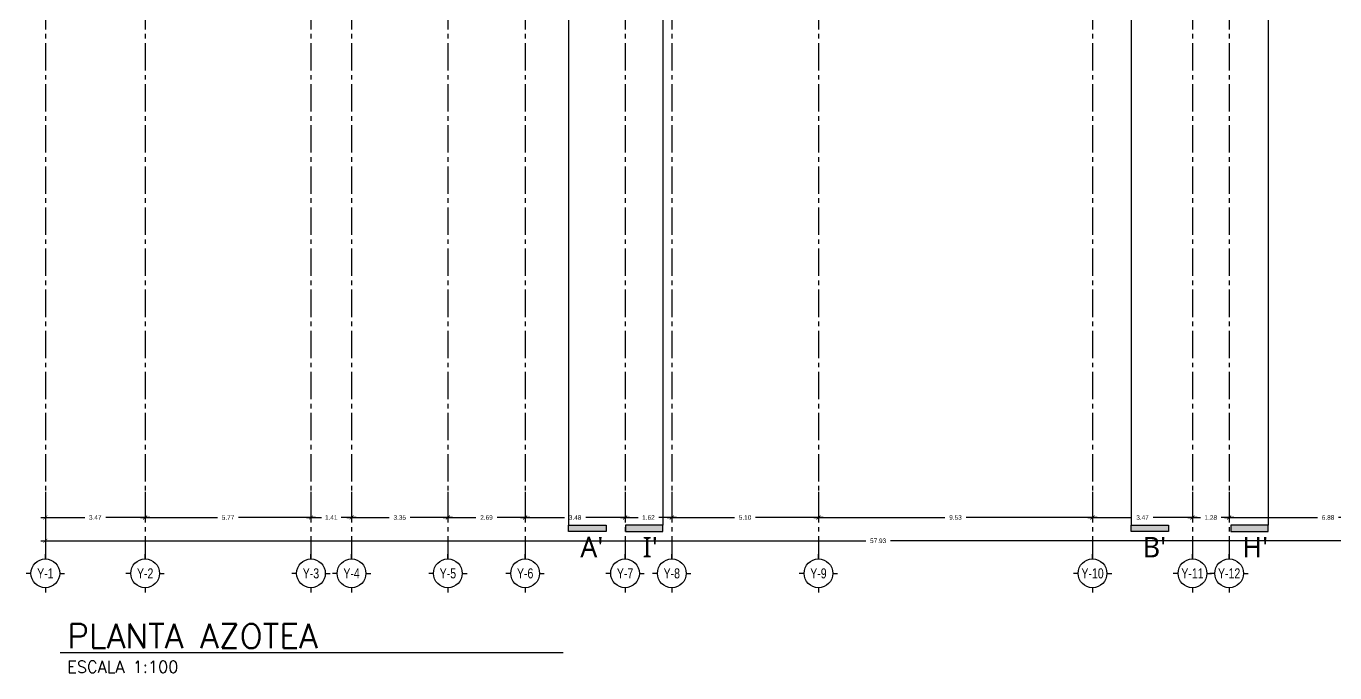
# Model space of a CAD drawing. Header units: metres. Extents: x 1769 to 3632, y 809 to 2652.
# Drawn here: x 2677.87 to 2723.39, y 1691.95 to 1714.43 of the extents above; entities that cross this region are included whole.
import ezdxf
from ezdxf.enums import TextEntityAlignment as Align

# ---------------------------------------------------------------- set-up
doc = ezdxf.new("R2010")
doc.units = ezdxf.units.M
doc.header["$LTSCALE"] = 10
doc.header["$PDMODE"] = 35
for name, pattern in [('CENTER2', [28.575, 19.05, -3.175, 3.175, -3.175]), ('HIDDEN', [9.525, 6.35, -3.175]), ('HIDDENX2', [0.75, 0.5, -0.25])]:
    doc.linetypes.add(name, pattern=pattern)
for name, color, linetype in [('A-ANNO-DIMS-0100', 2, 'Continuous'), ('A-ANNO-TEXT', 3, 'Continuous'), ('A-CNTR+', 1, 'HIDDEN'), ('A-SECT+', 3, 'Continuous'), ('G+E_Cotas ejes', 20, 'Continuous')]:
    doc.layers.add(name, color=color, linetype=linetype)
doc.styles.add('ACABADOS', font='arial.ttf')
doc.styles.add('AVM- OFICINAS Y BODEGA - EJES PB$0$Anot_Arial', font='arial.ttf')
doc.styles.get("Standard").update_dxf_attribs({"font": 'arial.ttf'})
doc.styles.add('{18b73a54-fa43-428c-adcb-c1c7bbdf2c84}', font='Simplex.shx')
doc.dimstyles.new('100', dxfattribs={"dimtxt": 0.16, "dimasz": 0.14, "dimexe": 0.16, "dimexo": 0.01, "dimgap": 0.16, "dimtad": 0, "dimtih": 1, "dimtoh": 1, "dimzin": 1, "dimdsep": 46, "dimtxsty": 'ACABADOS', "dimblk": 'ARCHTICK', "dimcen": 0.16, "dimdle": 0.16, "dimclrd": 1, "dimclre": 8, "dimclrt": 2, "dimadec": 1, "dimazin": 0, "dimtp": 1.2, "dimtm": 0.6, "dimtfac": 1, "dimtix": 1, "dimtmove": 2, "dimatfit": 3, "dimldrblk": 'ARCHTICK', "dimfxl": 1, "dimtolj": 1, "dimtzin": 1, "dimarcsym": 0})

# ---------------------------------------------------------------- blocks, each defined once
blk = doc.blocks.new('AVM- OFICINAS Y BODEGA - EJES PB$0$Anot_Arq_Eje_WO')
blk.add_wipeout([(0, -3), (0.29, -2.99), (0.59, -2.94), (0.87, -2.87), (1.15, -2.77), (1.41, -2.65), (1.67, -2.49), (1.9, -2.32), (2.12, -2.12), (2.32, -1.9), (2.49, -1.67), (2.65, -1.41), (2.77, -1.15), (2.87, -0.87), (2.94, -0.59), (2.99, -0.29), (3, 0), (2.99, 0.29), (2.94, 0.59), (2.87, 0.87), (2.77, 1.15), (2.65, 1.41), (2.49, 1.67), (2.32, 1.9), (2.12, 2.12), (1.9, 2.32), (1.67, 2.49), (1.41, 2.65), (1.15, 2.77), (0.87, 2.87), (0.59, 2.94), (0.29, 2.99), (0, 3), (-0.29, 2.99), (-0.59, 2.94), (-0.87, 2.87), (-1.15, 2.77), (-1.41, 2.65), (-1.67, 2.49), (-1.9, 2.32), (-2.12, 2.12), (-2.32, 1.9), (-2.49, 1.67), (-2.65, 1.41), (-2.77, 1.15), (-2.87, 0.87), (-2.94, 0.59), (-2.99, 0.29), (-3, 0), (-2.99, -0.29), (-2.94, -0.59), (-2.87, -0.87), (-2.77, -1.15), (-2.65, -1.41), (-2.49, -1.67), (-2.32, -1.9), (-2.12, -2.12), (-1.9, -2.32), (-1.67, -2.49), (-1.41, -2.65), (-1.15, -2.77), (-0.87, -2.87), (-0.59, -2.94), (-0.29, -2.99)])
at = {"color": 0, "linetype": 'Continuous'}
for p, q in [((0, 3), (0, 4)), ((-3, 0), (-4, 0)), ((3, 0), (4, 0)), ((0, -3), (0, -4))]:
    blk.add_line(p, q, dxfattribs=at)
blk.add_circle((0, 0), 3, dxfattribs=at)
at = {"color": 0, "style": 'AVM- OFICINAS Y BODEGA - EJES PB$0$Anot_Arial'}
blk.add_attdef('ID_Eje', text='', height=3, dxfattribs=at).set_placement((0, 0), align=Align.MIDDLE_CENTER)
blk = doc.blocks.new('_ArchTick')
at = {"color": 0, "linetype": 'ByBlock', "const_width": 0.15}
blk.add_lwpolyline([(-0.5, -0.5), (0.5, 0.5)], dxfattribs=at)
blk = doc.blocks.new('*D576')
at = {"layer": 'A-ANNO-DIMS-0100', "color": 8, "linetype": 'HIDDEN', "lineweight": -2, "transparency": 16777216}
for p, q in [((0, -48.37), (0, -49.421)), ((3.471, -48.37), (3.471, -49.421))]:
    blk.add_line(p, q, dxfattribs=at)
at = {"layer": 'A-ANNO-DIMS-0100', "color": 1, "lineweight": -2, "transparency": 16777216}
for p, q in [((-0.16, -49.261), (1.368, -49.261)), ((3.631, -49.261), (2.103, -49.261))]:
    blk.add_line(p, q, dxfattribs=at)
at = {"layer": 'Defpoints', "color": 0, "transparency": 16777216}
for p in [(0, -48.36), (3.471, -48.36), (3.471, -49.261)]:
    blk.add_point(p, dxfattribs=at)
at = {"layer": 'A-ANNO-DIMS-0100', "color": 1, "lineweight": -2, "transparency": 16777216, "xscale": 0.14, "yscale": 0.14, "zscale": 0.14, "rotation": 180}
blk.add_blockref('_ArchTick', (0, -49.261), dxfattribs=at)
at = {"layer": 'A-ANNO-DIMS-0100', "color": 1, "lineweight": -2, "transparency": 16777216, "xscale": 0.14, "yscale": 0.14, "zscale": 0.14}
blk.add_blockref('_ArchTick', (3.471, -49.261), dxfattribs=at)
at = {"layer": 'A-ANNO-DIMS-0100', "color": 2, "transparency": 16777216, "insert": (1.736, -49.261), "char_height": 0.16, "attachment_point": 5, "style": 'ACABADOS'}
blk.add_mtext('\\A1;3.47', dxfattribs=at)
blk = doc.blocks.new('*D577')
at = {"layer": 'A-ANNO-DIMS-0100', "color": 8, "linetype": 'HIDDEN', "lineweight": -2, "transparency": 16777216}
for p, q in [((3.471, -48.446), (3.471, -49.421)), ((9.237, -48.37), (9.237, -49.421))]:
    blk.add_line(p, q, dxfattribs=at)
at = {"layer": 'A-ANNO-DIMS-0100', "color": 1, "lineweight": -2, "transparency": 16777216}
for p, q in [((3.311, -49.261), (5.986, -49.261)), ((9.397, -49.261), (6.722, -49.261))]:
    blk.add_line(p, q, dxfattribs=at)
at = {"layer": 'Defpoints', "color": 0, "transparency": 16777216}
for p in [(3.471, -48.436), (9.237, -48.36), (9.237, -49.261)]:
    blk.add_point(p, dxfattribs=at)
at = {"layer": 'A-ANNO-DIMS-0100', "color": 1, "lineweight": -2, "transparency": 16777216, "xscale": 0.14, "yscale": 0.14, "zscale": 0.14, "rotation": 180}
blk.add_blockref('_ArchTick', (3.471, -49.261), dxfattribs=at)
at = {"layer": 'A-ANNO-DIMS-0100', "color": 1, "lineweight": -2, "transparency": 16777216, "xscale": 0.14, "yscale": 0.14, "zscale": 0.14}
blk.add_blockref('_ArchTick', (9.237, -49.261), dxfattribs=at)
at = {"layer": 'A-ANNO-DIMS-0100', "color": 2, "transparency": 16777216, "insert": (6.354, -49.261), "char_height": 0.16, "attachment_point": 5, "style": 'ACABADOS'}
blk.add_mtext('\\A1;5.77', dxfattribs=at)
blk = doc.blocks.new('*D578')
at = {"layer": 'A-ANNO-DIMS-0100', "color": 8, "linetype": 'HIDDEN', "lineweight": -2, "transparency": 16777216}
for p, q in [((9.237, -48.37), (9.237, -49.421)), ((10.65, -48.37), (10.65, -49.421))]:
    blk.add_line(p, q, dxfattribs=at)
at = {"layer": 'A-ANNO-DIMS-0100', "color": 1, "lineweight": -2, "transparency": 16777216}
for p, q in [((9.077, -49.261), (9.599, -49.261)), ((10.81, -49.261), (10.288, -49.261))]:
    blk.add_line(p, q, dxfattribs=at)
at = {"layer": 'Defpoints', "color": 0, "transparency": 16777216}
for p in [(9.237, -48.36), (10.65, -48.36), (10.65, -49.261)]:
    blk.add_point(p, dxfattribs=at)
at = {"layer": 'A-ANNO-DIMS-0100', "color": 1, "lineweight": -2, "transparency": 16777216, "xscale": 0.14, "yscale": 0.14, "zscale": 0.14, "rotation": 180}
blk.add_blockref('_ArchTick', (9.237, -49.261), dxfattribs=at)
at = {"layer": 'A-ANNO-DIMS-0100', "color": 1, "lineweight": -2, "transparency": 16777216, "xscale": 0.14, "yscale": 0.14, "zscale": 0.14}
blk.add_blockref('_ArchTick', (10.65, -49.261), dxfattribs=at)
at = {"layer": 'A-ANNO-DIMS-0100', "color": 2, "transparency": 16777216, "insert": (9.943, -49.261), "char_height": 0.16, "attachment_point": 5, "style": 'ACABADOS'}
blk.add_mtext('\\A1;1.41', dxfattribs=at)
blk = doc.blocks.new('*D579')
at = {"layer": 'A-ANNO-DIMS-0100', "color": 8, "linetype": 'HIDDEN', "lineweight": -2, "transparency": 16777216}
for p, q in [((10.65, -48.445), (10.65, -49.421)), ((14, -48.37), (14, -49.421))]:
    blk.add_line(p, q, dxfattribs=at)
at = {"layer": 'A-ANNO-DIMS-0100', "color": 1, "lineweight": -2, "transparency": 16777216}
for p, q in [((10.49, -49.261), (11.957, -49.261)), ((14.16, -49.261), (12.693, -49.261))]:
    blk.add_line(p, q, dxfattribs=at)
at = {"layer": 'Defpoints', "color": 0, "transparency": 16777216}
for p in [(10.65, -48.435), (14, -48.36), (14, -49.261)]:
    blk.add_point(p, dxfattribs=at)
at = {"layer": 'A-ANNO-DIMS-0100', "color": 1, "lineweight": -2, "transparency": 16777216, "xscale": 0.14, "yscale": 0.14, "zscale": 0.14, "rotation": 180}
blk.add_blockref('_ArchTick', (10.65, -49.261), dxfattribs=at)
at = {"layer": 'A-ANNO-DIMS-0100', "color": 1, "lineweight": -2, "transparency": 16777216, "xscale": 0.14, "yscale": 0.14, "zscale": 0.14}
blk.add_blockref('_ArchTick', (14, -49.261), dxfattribs=at)
at = {"layer": 'A-ANNO-DIMS-0100', "color": 2, "transparency": 16777216, "insert": (12.325, -49.261), "char_height": 0.16, "attachment_point": 5, "style": 'ACABADOS'}
blk.add_mtext('\\A1;3.35', dxfattribs=at)
blk = doc.blocks.new('*D580')
at = {"layer": 'A-ANNO-DIMS-0100', "color": 8, "linetype": 'HIDDEN', "lineweight": -2, "transparency": 16777216}
for p, q in [((14, -48.37), (14, -49.421)), ((16.687, -48.37), (16.687, -49.421))]:
    blk.add_line(p, q, dxfattribs=at)
at = {"layer": 'A-ANNO-DIMS-0100', "color": 1, "lineweight": -2, "transparency": 16777216}
for p, q in [((13.84, -49.261), (14.974, -49.261)), ((16.847, -49.261), (15.713, -49.261))]:
    blk.add_line(p, q, dxfattribs=at)
at = {"layer": 'Defpoints', "color": 0, "transparency": 16777216}
for p in [(14, -48.36), (16.687, -48.36), (16.687, -49.261)]:
    blk.add_point(p, dxfattribs=at)
at = {"layer": 'A-ANNO-DIMS-0100', "color": 1, "lineweight": -2, "transparency": 16777216, "xscale": 0.14, "yscale": 0.14, "zscale": 0.14, "rotation": 180}
blk.add_blockref('_ArchTick', (14, -49.261), dxfattribs=at)
at = {"layer": 'A-ANNO-DIMS-0100', "color": 1, "lineweight": -2, "transparency": 16777216, "xscale": 0.14, "yscale": 0.14, "zscale": 0.14}
blk.add_blockref('_ArchTick', (16.687, -49.261), dxfattribs=at)
at = {"layer": 'A-ANNO-DIMS-0100', "color": 2, "transparency": 16777216, "insert": (15.343, -49.261), "char_height": 0.16, "attachment_point": 5, "style": 'ACABADOS'}
blk.add_mtext('\\A1;2.69', dxfattribs=at)
blk = doc.blocks.new('*D581')
at = {"layer": 'A-ANNO-DIMS-0100', "color": 8, "linetype": 'HIDDEN', "lineweight": -2, "transparency": 16777216}
for p, q in [((16.687, -48.37), (16.687, -49.421)), ((20.162, -48.37), (20.162, -49.421))]:
    blk.add_line(p, q, dxfattribs=at)
at = {"layer": 'A-ANNO-DIMS-0100', "color": 1, "lineweight": -2, "transparency": 16777216}
for p, q in [((16.527, -49.261), (18.056, -49.261)), ((20.322, -49.261), (18.792, -49.261))]:
    blk.add_line(p, q, dxfattribs=at)
at = {"layer": 'Defpoints', "color": 0, "transparency": 16777216}
for p in [(16.687, -48.36), (20.162, -48.36), (20.162, -49.261)]:
    blk.add_point(p, dxfattribs=at)
at = {"layer": 'A-ANNO-DIMS-0100', "color": 1, "lineweight": -2, "transparency": 16777216, "xscale": 0.14, "yscale": 0.14, "zscale": 0.14, "rotation": 180}
blk.add_blockref('_ArchTick', (16.687, -49.261), dxfattribs=at)
at = {"layer": 'A-ANNO-DIMS-0100', "color": 1, "lineweight": -2, "transparency": 16777216, "xscale": 0.14, "yscale": 0.14, "zscale": 0.14}
blk.add_blockref('_ArchTick', (20.162, -49.261), dxfattribs=at)
at = {"layer": 'A-ANNO-DIMS-0100', "color": 2, "transparency": 16777216, "insert": (18.424, -49.261), "char_height": 0.16, "attachment_point": 5, "style": 'ACABADOS'}
blk.add_mtext('\\A1;3.48', dxfattribs=at)
blk = doc.blocks.new('*D582')
at = {"layer": 'A-ANNO-DIMS-0100', "color": 8, "linetype": 'HIDDEN', "lineweight": -2, "transparency": 16777216}
for p, q in [((20.162, -48.37), (20.162, -49.421)), ((21.787, -48.37), (21.787, -49.421))]:
    blk.add_line(p, q, dxfattribs=at)
at = {"layer": 'A-ANNO-DIMS-0100', "color": 1, "lineweight": -2, "transparency": 16777216}
for p, q in [((20.002, -49.261), (20.615, -49.261)), ((21.947, -49.261), (21.334, -49.261))]:
    blk.add_line(p, q, dxfattribs=at)
at = {"layer": 'Defpoints', "color": 0, "transparency": 16777216}
for p in [(20.162, -48.36), (21.787, -48.36), (21.787, -49.261)]:
    blk.add_point(p, dxfattribs=at)
at = {"layer": 'A-ANNO-DIMS-0100', "color": 1, "lineweight": -2, "transparency": 16777216, "xscale": 0.14, "yscale": 0.14, "zscale": 0.14, "rotation": 180}
blk.add_blockref('_ArchTick', (20.162, -49.261), dxfattribs=at)
at = {"layer": 'A-ANNO-DIMS-0100', "color": 1, "lineweight": -2, "transparency": 16777216, "xscale": 0.14, "yscale": 0.14, "zscale": 0.14}
blk.add_blockref('_ArchTick', (21.787, -49.261), dxfattribs=at)
at = {"layer": 'A-ANNO-DIMS-0100', "color": 2, "transparency": 16777216, "insert": (20.974, -49.261), "char_height": 0.16, "attachment_point": 5, "style": 'ACABADOS'}
blk.add_mtext('\\A1;1.62', dxfattribs=at)
blk = doc.blocks.new('*D583')
at = {"layer": 'A-ANNO-DIMS-0100', "color": 8, "linetype": 'HIDDEN', "lineweight": -2, "transparency": 16777216}
for p, q in [((21.787, -48.37), (21.787, -49.421)), ((26.887, -48.37), (26.887, -49.421))]:
    blk.add_line(p, q, dxfattribs=at)
at = {"layer": 'A-ANNO-DIMS-0100', "color": 1, "lineweight": -2, "transparency": 16777216}
for p, q in [((21.627, -49.261), (23.969, -49.261)), ((27.047, -49.261), (24.704, -49.261))]:
    blk.add_line(p, q, dxfattribs=at)
at = {"layer": 'Defpoints', "color": 0, "transparency": 16777216}
for p in [(21.787, -48.36), (26.887, -48.36), (26.887, -49.261)]:
    blk.add_point(p, dxfattribs=at)
at = {"layer": 'A-ANNO-DIMS-0100', "color": 1, "lineweight": -2, "transparency": 16777216, "xscale": 0.14, "yscale": 0.14, "zscale": 0.14, "rotation": 180}
blk.add_blockref('_ArchTick', (21.787, -49.261), dxfattribs=at)
at = {"layer": 'A-ANNO-DIMS-0100', "color": 1, "lineweight": -2, "transparency": 16777216, "xscale": 0.14, "yscale": 0.14, "zscale": 0.14}
blk.add_blockref('_ArchTick', (26.887, -49.261), dxfattribs=at)
at = {"layer": 'A-ANNO-DIMS-0100', "color": 2, "transparency": 16777216, "insert": (24.337, -49.261), "char_height": 0.16, "attachment_point": 5, "style": 'ACABADOS'}
blk.add_mtext('\\A1;5.10', dxfattribs=at)
blk = doc.blocks.new('*D584')
at = {"layer": 'A-ANNO-DIMS-0100', "color": 8, "linetype": 'HIDDEN', "lineweight": -2, "transparency": 16777216}
for p, q in [((0, -48.37), (0, -50.231)), ((57.927, -48.37), (57.927, -50.231))]:
    blk.add_line(p, q, dxfattribs=at)
at = {"layer": 'A-ANNO-DIMS-0100', "color": 1, "lineweight": -2, "transparency": 16777216}
for p, q in [((-0.16, -50.071), (28.534, -50.071)), ((58.087, -50.071), (29.394, -50.071))]:
    blk.add_line(p, q, dxfattribs=at)
at = {"layer": 'Defpoints', "color": 0, "transparency": 16777216}
for p in [(0, -48.36), (57.927, -48.36), (57.927, -50.071)]:
    blk.add_point(p, dxfattribs=at)
at = {"layer": 'A-ANNO-DIMS-0100', "color": 1, "lineweight": -2, "transparency": 16777216, "xscale": 0.14, "yscale": 0.14, "zscale": 0.14, "rotation": 180}
blk.add_blockref('_ArchTick', (0, -50.071), dxfattribs=at)
at = {"layer": 'A-ANNO-DIMS-0100', "color": 1, "lineweight": -2, "transparency": 16777216, "xscale": 0.14, "yscale": 0.14, "zscale": 0.14}
blk.add_blockref('_ArchTick', (57.927, -50.071), dxfattribs=at)
at = {"layer": 'A-ANNO-DIMS-0100', "color": 2, "transparency": 16777216, "insert": (28.964, -50.071), "char_height": 0.16, "attachment_point": 5, "style": 'ACABADOS'}
blk.add_mtext('\\A1;57.93', dxfattribs=at)
blk = doc.blocks.new('*D585')
at = {"layer": 'A-ANNO-DIMS-0100', "color": 8, "linetype": 'HIDDEN', "lineweight": -2, "transparency": 16777216}
for p, q in [((26.887, -48.37), (26.887, -49.421)), ((36.421, -48.37), (36.421, -49.421))]:
    blk.add_line(p, q, dxfattribs=at)
at = {"layer": 'A-ANNO-DIMS-0100', "color": 1, "lineweight": -2, "transparency": 16777216}
for p, q in [((26.727, -49.261), (31.286, -49.261)), ((36.581, -49.261), (32.022, -49.261))]:
    blk.add_line(p, q, dxfattribs=at)
at = {"layer": 'Defpoints', "color": 0, "transparency": 16777216}
for p in [(26.887, -48.36), (36.421, -48.36), (36.421, -49.261)]:
    blk.add_point(p, dxfattribs=at)
at = {"layer": 'A-ANNO-DIMS-0100', "color": 1, "lineweight": -2, "transparency": 16777216, "xscale": 0.14, "yscale": 0.14, "zscale": 0.14, "rotation": 180}
blk.add_blockref('_ArchTick', (26.887, -49.261), dxfattribs=at)
at = {"layer": 'A-ANNO-DIMS-0100', "color": 1, "lineweight": -2, "transparency": 16777216, "xscale": 0.14, "yscale": 0.14, "zscale": 0.14}
blk.add_blockref('_ArchTick', (36.421, -49.261), dxfattribs=at)
at = {"layer": 'A-ANNO-DIMS-0100', "color": 2, "transparency": 16777216, "insert": (31.654, -49.261), "char_height": 0.16, "attachment_point": 5, "style": 'ACABADOS'}
blk.add_mtext('\\A1;9.53', dxfattribs=at)
blk = doc.blocks.new('*D586')
at = {"layer": 'A-ANNO-DIMS-0100', "color": 8, "linetype": 'HIDDEN', "lineweight": -2, "transparency": 16777216}
for p, q in [((36.421, -48.37), (36.421, -49.421)), ((39.896, -48.37), (39.896, -49.421))]:
    blk.add_line(p, q, dxfattribs=at)
at = {"layer": 'A-ANNO-DIMS-0100', "color": 1, "lineweight": -2, "transparency": 16777216}
for p, q in [((36.261, -49.261), (37.791, -49.261)), ((40.056, -49.261), (38.527, -49.261))]:
    blk.add_line(p, q, dxfattribs=at)
at = {"layer": 'Defpoints', "color": 0, "transparency": 16777216}
for p in [(36.421, -48.36), (39.896, -48.36), (39.896, -49.261)]:
    blk.add_point(p, dxfattribs=at)
at = {"layer": 'A-ANNO-DIMS-0100', "color": 1, "lineweight": -2, "transparency": 16777216, "xscale": 0.14, "yscale": 0.14, "zscale": 0.14, "rotation": 180}
blk.add_blockref('_ArchTick', (36.421, -49.261), dxfattribs=at)
at = {"layer": 'A-ANNO-DIMS-0100', "color": 1, "lineweight": -2, "transparency": 16777216, "xscale": 0.14, "yscale": 0.14, "zscale": 0.14}
blk.add_blockref('_ArchTick', (39.896, -49.261), dxfattribs=at)
at = {"layer": 'A-ANNO-DIMS-0100', "color": 2, "transparency": 16777216, "insert": (38.159, -49.261), "char_height": 0.16, "attachment_point": 5, "style": 'ACABADOS'}
blk.add_mtext('\\A1;3.47', dxfattribs=at)
blk = doc.blocks.new('*D587')
at = {"layer": 'A-ANNO-DIMS-0100', "color": 8, "linetype": 'HIDDEN', "lineweight": -2, "transparency": 16777216}
for p, q in [((39.896, -48.37), (39.896, -49.421)), ((41.171, -48.37), (41.171, -49.421))]:
    blk.add_line(p, q, dxfattribs=at)
at = {"layer": 'A-ANNO-DIMS-0100', "color": 1, "lineweight": -2, "transparency": 16777216}
for p, q in [((39.736, -49.261), (40.173, -49.261)), ((41.331, -49.261), (40.894, -49.261))]:
    blk.add_line(p, q, dxfattribs=at)
at = {"layer": 'Defpoints', "color": 0, "transparency": 16777216}
for p in [(39.896, -48.36), (41.171, -48.36), (41.171, -49.261)]:
    blk.add_point(p, dxfattribs=at)
at = {"layer": 'A-ANNO-DIMS-0100', "color": 1, "lineweight": -2, "transparency": 16777216, "xscale": 0.14, "yscale": 0.14, "zscale": 0.14, "rotation": 180}
blk.add_blockref('_ArchTick', (39.896, -49.261), dxfattribs=at)
at = {"layer": 'A-ANNO-DIMS-0100', "color": 1, "lineweight": -2, "transparency": 16777216, "xscale": 0.14, "yscale": 0.14, "zscale": 0.14}
blk.add_blockref('_ArchTick', (41.171, -49.261), dxfattribs=at)
at = {"layer": 'A-ANNO-DIMS-0100', "color": 2, "transparency": 16777216, "insert": (40.534, -49.261), "char_height": 0.16, "attachment_point": 5, "style": 'ACABADOS'}
blk.add_mtext('\\A1;1.28', dxfattribs=at)
blk = doc.blocks.new('*D588')
at = {"layer": 'A-ANNO-DIMS-0100', "color": 8, "linetype": 'HIDDEN', "lineweight": -2, "transparency": 16777216}
for p, q in [((41.171, -48.37), (41.171, -49.421)), ((48.052, -48.37), (48.052, -49.421))]:
    blk.add_line(p, q, dxfattribs=at)
at = {"layer": 'A-ANNO-DIMS-0100', "color": 1, "lineweight": -2, "transparency": 16777216}
for p, q in [((41.011, -49.261), (44.243, -49.261)), ((48.212, -49.261), (44.98, -49.261))]:
    blk.add_line(p, q, dxfattribs=at)
at = {"layer": 'Defpoints', "color": 0, "transparency": 16777216}
for p in [(41.171, -48.36), (48.052, -48.36), (48.052, -49.261)]:
    blk.add_point(p, dxfattribs=at)
at = {"layer": 'A-ANNO-DIMS-0100', "color": 1, "lineweight": -2, "transparency": 16777216, "xscale": 0.14, "yscale": 0.14, "zscale": 0.14, "rotation": 180}
blk.add_blockref('_ArchTick', (41.171, -49.261), dxfattribs=at)
at = {"layer": 'A-ANNO-DIMS-0100', "color": 1, "lineweight": -2, "transparency": 16777216, "xscale": 0.14, "yscale": 0.14, "zscale": 0.14}
blk.add_blockref('_ArchTick', (48.052, -49.261), dxfattribs=at)
at = {"layer": 'A-ANNO-DIMS-0100', "color": 2, "transparency": 16777216, "insert": (44.612, -49.261), "char_height": 0.16, "attachment_point": 5, "style": 'ACABADOS'}
blk.add_mtext('\\A1;6.88', dxfattribs=at)
blk = doc.blocks.new('*U569')
at = {"layer": 'A-SECT+'}
h = blk.add_hatch(color=256, dxfattribs=at)
h.dxf.hatch_style = 1
h.paths.add_polyline_path([(76.3837, 9.9275), (76.577, 9.9275), (76.577, 9.8943), (76.3837, 9.8943)])
h = blk.add_hatch(color=256, dxfattribs=at)
h.dxf.hatch_style = 1
h.paths.add_polyline_path([(76.3837, 2.9448), (76.577, 2.9448), (76.577, 2.9116), (76.3837, 2.9116)])
at = {"layer": 'A-SECT+', "linetype": 'HIDDEN', "ltscale": 0.2}
blk.add_line((76.3837, 9.8943), (76.3837, 2.9448), dxfattribs=at)
at = {"layer": 'A-SECT+'}
for points in [[(76.3837, 9.9275), (76.577, 9.9275), (76.577, 9.8943), (76.3837, 9.8943)], [(76.3837, 2.9448), (76.577, 2.9448), (76.577, 2.9116), (76.3837, 2.9116)]]:
    blk.add_lwpolyline(points, close=True, dxfattribs=at)
blk = doc.blocks.new('A$C5108f7f0')
at = {"layer": 'A-SECT+', "linetype": 'HIDDENX2', "yscale": 6.747992283134117, "zscale": 6.747992283134117}
for p, xscale in [((-490.691, -25.685), 6.747992283134117), ((543.463, -25.685), -6.747992283134117), ((-471.128, -25.685), 6.747992283134117), ((564.513, -25.685), -6.747992283134117)]:
    blk.add_blockref('*U569', p, dxfattribs=dict(at, xscale=xscale))
at = {"layer": 'A-SECT+', "ltscale": 0.08, "char_height": 0.71188, "attachment_point": 1}
for s, insert in [("{\\fYu Gothic|b0|i0|c0|p34;A'}", (25.152, -6.223)), ("{\\fYu Gothic|b0|i0|c0|p34;I'}", (27.324, -6.223)), ("{\\fYu Gothic|b0|i0|c0|p34;B'}", (44.715, -6.223)), ("{\\fYu Gothic|b0|i0|c0|p34;H'}", (48.178, -6.223))]:
    blk.add_mtext_dynamic_manual_height_columns(s, width=0.71897, gutter_width=2.098, heights=[0], dxfattribs=dict(at, insert=insert))
blk = doc.blocks.new('EJES-1')
at = {"layer": 'A-CNTR+', "color": 9, "linetype": 'CENTER2', "ltscale": 0.005, "true_color": 0xc7c8ca}
for p, q in [((0, -1.333), (0, -50.702)), ((3.471, -1.333), (3.471, -50.702)), ((9.237, -1.333), (9.237, -50.702)), ((10.65, -1.333), (10.65, -50.702)), ((14, -1.333), (14, -50.702)), ((16.687, -1.333), (16.687, -50.702)), ((20.162, -1.333), (20.162, -50.702)), ((21.787, -1.333), (21.787, -50.702)), ((26.887, -1.333), (26.887, -50.702)), ((36.421, -1.333), (36.421, -50.702)), ((39.896, -1.333), (39.896, -50.702)), ((41.171, -1.333), (41.171, -50.702))]:
    blk.add_line(p, q, dxfattribs=at)
at = {"layer": 'A-ANNO-DIMS-0100'}
for base, p1, p2, picture, middle in [((3.471, -49.261), (0, -48.36), (3.471, -48.36), '*D576', (1.736, -49.261)), ((57.927, -50.071), (0, -48.36), (57.927, -48.36), '*D584', (28.964, -50.071)), ((9.237, -49.261), (3.471, -48.436), (9.237, -48.36), '*D577', (6.354, -49.261)), ((10.65, -49.261), (9.237, -48.36), (10.65, -48.36), '*D578', (9.943, -49.261)), ((14, -49.261), (10.65, -48.435), (14, -48.36), '*D579', (12.325, -49.261)), ((16.687, -49.261), (14, -48.36), (16.687, -48.36), '*D580', (15.343, -49.261)), ((20.161683295, -49.26076645), (16.686683295, -48.360430678), (20.161683295, -48.360430474), '*D581', (18.424183295, -49.26076645)), ((21.786681, -49.260766), (20.161683, -48.360434), (21.786681, -48.360435), '*D582', (20.974182, -49.260766)), ((26.887, -49.261), (21.787, -48.36), (26.887, -48.36), '*D583', (24.337, -49.261)), ((36.421, -49.261), (26.887, -48.36), (36.421, -48.36), '*D585', (31.654, -49.261)), ((39.8961, -49.2608), (36.4214, -48.3604), (39.8961, -48.3604), '*D586', (38.1588, -49.2608)), ((41.1713, -49.2608), (39.8961, -48.3604), (41.1713, -48.3605), '*D587', (40.5337, -49.2608)), ((48.052, -49.261), (41.171, -48.36), (48.052, -48.36), '*D588', (44.612, -49.261))]:
    dim = blk.add_linear_dim(base=base, p1=p1, p2=p2, dimstyle='100', dxfattribs=at)
    dim.commit()
    dim.dimension.update_dxf_attribs({"geometry": picture, "text_midpoint": middle})
at = {"layer": 'A-CNTR+'}
ref = blk.add_blockref('AVM- OFICINAS Y BODEGA - EJES PB$0$Anot_Arq_Eje_WO', (0, -51.202), dxfattribs=dict(at, xscale=0.1666666666666667, yscale=0.1666666666666667, zscale=0.1666666666666667))
ref.add_attrib('ID_Eje', 'Y-1', dxfattribs={"layer": '0', "color": 0, "height": 0.35, "style": 'AVM- OFICINAS Y BODEGA - EJES PB$0$Anot_Arial', "width": 0.75}).set_placement((0, -51.202), align=Align.MIDDLE_CENTER)
ref = blk.add_blockref('AVM- OFICINAS Y BODEGA - EJES PB$0$Anot_Arq_Eje_WO', (3.471, -51.202), dxfattribs=dict(at, xscale=0.1666666666666667, yscale=0.1666666666666667, zscale=0.1666666666666667))
ref.add_attrib('ID_Eje', 'Y-2', dxfattribs={"layer": '0', "color": 0, "height": 0.35, "style": 'AVM- OFICINAS Y BODEGA - EJES PB$0$Anot_Arial', "width": 0.75}).set_placement((3.471, -51.202), align=Align.MIDDLE_CENTER)
ref = blk.add_blockref('AVM- OFICINAS Y BODEGA - EJES PB$0$Anot_Arq_Eje_WO', (9.237, -51.202), dxfattribs=dict(at, xscale=0.1666666666666667, yscale=0.1666666666666667, zscale=0.1666666666666667))
ref.add_attrib('ID_Eje', 'Y-3', dxfattribs={"layer": '0', "color": 0, "height": 0.35, "style": 'AVM- OFICINAS Y BODEGA - EJES PB$0$Anot_Arial', "width": 0.75}).set_placement((9.237, -51.202), align=Align.MIDDLE_CENTER)
ref = blk.add_blockref('AVM- OFICINAS Y BODEGA - EJES PB$0$Anot_Arq_Eje_WO', (14, -51.202), dxfattribs=dict(at, xscale=0.1666666666666667, yscale=0.1666666666666667, zscale=0.1666666666666667))
ref.add_attrib('ID_Eje', 'Y-5', dxfattribs={"layer": '0', "color": 0, "height": 0.35, "style": 'AVM- OFICINAS Y BODEGA - EJES PB$0$Anot_Arial', "width": 0.75}).set_placement((14, -51.202), align=Align.MIDDLE_CENTER)
ref = blk.add_blockref('AVM- OFICINAS Y BODEGA - EJES PB$0$Anot_Arq_Eje_WO', (16.687, -51.202), dxfattribs=dict(at, xscale=0.1666666666666667, yscale=0.1666666666666667, zscale=0.1666666666666667))
ref.add_attrib('ID_Eje', 'Y-6', dxfattribs={"layer": '0', "color": 0, "height": 0.35, "style": 'AVM- OFICINAS Y BODEGA - EJES PB$0$Anot_Arial', "width": 0.75}).set_placement((16.687, -51.202), align=Align.MIDDLE_CENTER)
ref = blk.add_blockref('AVM- OFICINAS Y BODEGA - EJES PB$0$Anot_Arq_Eje_WO', (20.162, -51.202), dxfattribs=dict(at, xscale=0.1666666666666667, yscale=0.1666666666666667, zscale=0.1666666666666667))
ref.add_attrib('ID_Eje', 'Y-7', dxfattribs={"layer": '0', "color": 0, "height": 0.35, "style": 'AVM- OFICINAS Y BODEGA - EJES PB$0$Anot_Arial', "width": 0.75}).set_placement((20.162, -51.202), align=Align.MIDDLE_CENTER)
ref = blk.add_blockref('AVM- OFICINAS Y BODEGA - EJES PB$0$Anot_Arq_Eje_WO', (21.787, -51.202), dxfattribs=dict(at, xscale=0.1666666666666667, yscale=0.1666666666666667, zscale=0.1666666666666667))
ref.add_attrib('ID_Eje', 'Y-8', dxfattribs={"layer": '0', "color": 0, "height": 0.35, "style": 'AVM- OFICINAS Y BODEGA - EJES PB$0$Anot_Arial', "width": 0.75}).set_placement((21.787, -51.202), align=Align.MIDDLE_CENTER)
ref = blk.add_blockref('AVM- OFICINAS Y BODEGA - EJES PB$0$Anot_Arq_Eje_WO', (26.887, -51.202), dxfattribs=dict(at, xscale=0.1666666666666667, yscale=0.1666666666666667, zscale=0.1666666666666667))
ref.add_attrib('ID_Eje', 'Y-9', dxfattribs={"layer": '0', "color": 0, "height": 0.35, "style": 'AVM- OFICINAS Y BODEGA - EJES PB$0$Anot_Arial', "width": 0.75}).set_placement((26.887, -51.202), align=Align.MIDDLE_CENTER)
ref = blk.add_blockref('AVM- OFICINAS Y BODEGA - EJES PB$0$Anot_Arq_Eje_WO', (36.421, -51.202), dxfattribs=dict(at, xscale=0.1666666666666667, yscale=0.1666666666666667, zscale=0.1666666666666667))
ref.add_attrib('ID_Eje', 'Y-10', dxfattribs={"layer": '0', "color": 0, "height": 0.35, "style": 'AVM- OFICINAS Y BODEGA - EJES PB$0$Anot_Arial', "width": 0.75}).set_placement((36.421, -51.202), align=Align.MIDDLE_CENTER)
ref = blk.add_blockref('AVM- OFICINAS Y BODEGA - EJES PB$0$Anot_Arq_Eje_WO', (39.896, -51.202), dxfattribs=dict(at, xscale=0.1666666666666667, yscale=0.1666666666666667, zscale=0.1666666666666667))
ref.add_attrib('ID_Eje', 'Y-11', dxfattribs={"layer": '0', "color": 0, "height": 0.35, "style": 'AVM- OFICINAS Y BODEGA - EJES PB$0$Anot_Arial', "width": 0.75}).set_placement((39.896, -51.202), align=Align.MIDDLE_CENTER)
ref = blk.add_blockref('AVM- OFICINAS Y BODEGA - EJES PB$0$Anot_Arq_Eje_WO', (10.65, -51.202), dxfattribs=dict(at, xscale=0.1666666666666667, yscale=0.1666666666666667, zscale=0.1666666666666667))
ref.add_attrib('ID_Eje', 'Y-4', dxfattribs={"layer": '0', "color": 0, "height": 0.35, "style": 'AVM- OFICINAS Y BODEGA - EJES PB$0$Anot_Arial', "width": 0.75}).set_placement((10.65, -51.202), align=Align.MIDDLE_CENTER)
ref = blk.add_blockref('AVM- OFICINAS Y BODEGA - EJES PB$0$Anot_Arq_Eje_WO', (41.171, -51.202), dxfattribs=dict(at, xscale=0.1666666666666667, yscale=0.1666666666666667, zscale=0.1666666666666667))
ref.add_attrib('ID_Eje', 'Y-12', dxfattribs={"layer": '0', "color": 0, "height": 0.35, "style": 'AVM- OFICINAS Y BODEGA - EJES PB$0$Anot_Arial', "width": 0.75}).set_placement((41.171, -51.202), align=Align.MIDDLE_CENTER)

msp = doc.modelspace()

# ---------------------------------------------------------------- linework, layer by layer
at = {"layer": 'A-ANNO-TEXT'}
msp.add_line((2679.057, 1692.65), (2696.555, 1692.65), dxfattribs=at)

# ---------------------------------------------------------------- block references
at = {"layer": 'A-CNTR+'}
msp.add_blockref('EJES-1', (2678.542, 1746.608), dxfattribs=at)

# ---------------------------------------------------------------- texts
at = {"layer": 'A-ANNO-TEXT', "attachment_point": 1, "style": '{18b73a54-fa43-428c-adcb-c1c7bbdf2c84}'}
for s, width, insert, char_height in [('PLANTA AZOTEA', 12.88323, (2679.301, 1693.648), 0.84375), ('ESCALA 1:100', 4.98832, (2679.301, 1692.36), 0.41202)]:
    msp.add_mtext_dynamic_manual_height_columns(s, width=width, gutter_width=64.749, heights=[0], dxfattribs=dict(at, insert=insert, char_height=char_height))

# ---------------------------------------------------------------- next in the draw order: block references
at = {"layer": 'G+E_Cotas ejes', "color": 4}
msp.add_blockref('A$C5108f7f0', (2671.995, 1702.896), dxfattribs=at)

doc.saveas('drawing.dxf')
